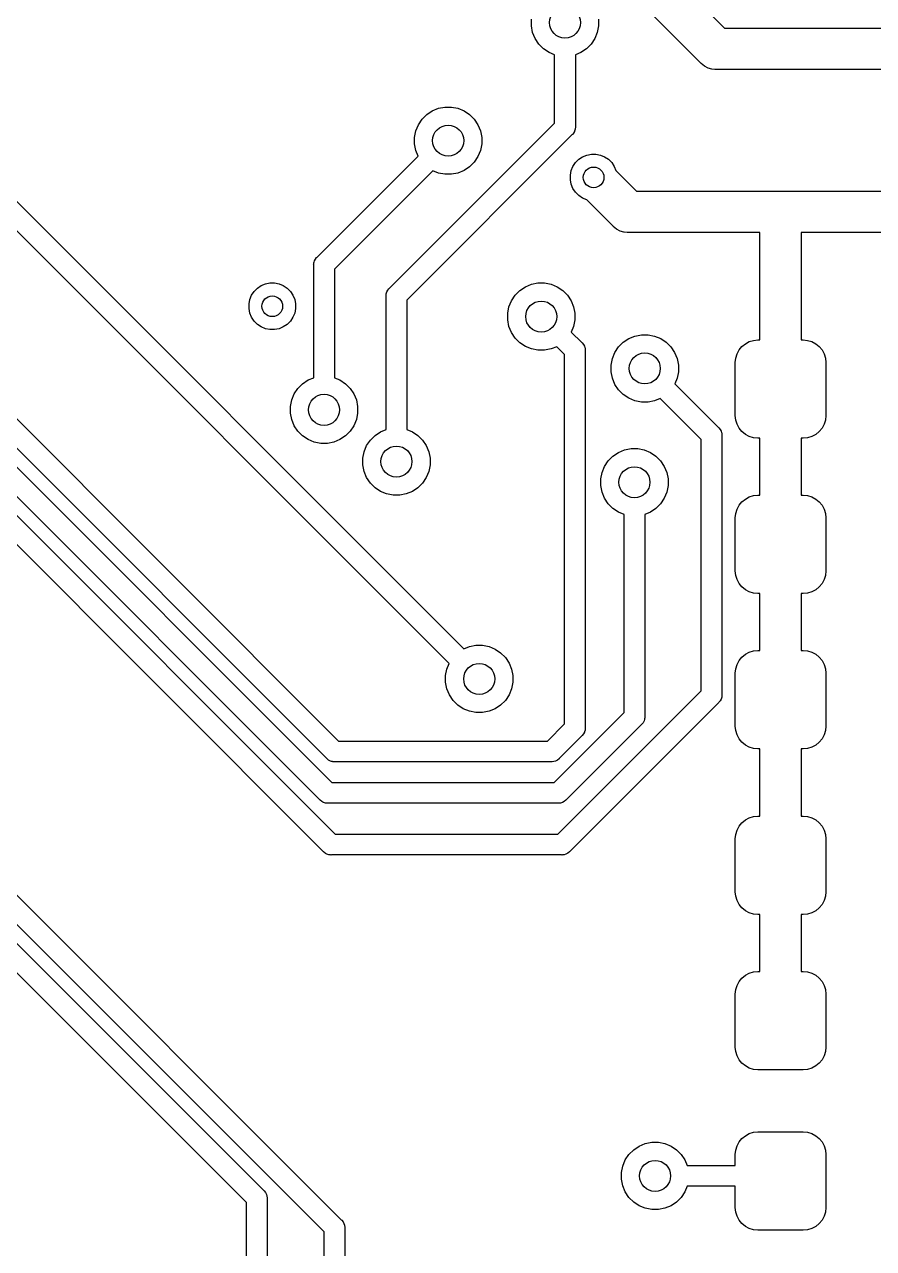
# Model space of a CAD drawing. Extents: x 1 to 84, y 1 to 137.
# Drawn here: x 15.1 to 23.31, y 25.7 to 37.52 of the extents above; entities that cross this region are included whole.
import ezdxf

# ---------------------------------------------------------------- set-up
doc = ezdxf.new("R2010")
doc.units = 0
doc.layers.add('BLACK', color=7, linetype='CONTINUOUS')

msp = doc.modelspace()

# ---------------------------------------------------------------- linework, layer by layer
at = {"layer": 'BLACK', "linetype": 'CONTINUOUS'}
for p, q in [((7.16999, 41.5715), (18.1415, 30.6)), ((6.83998, 41.4349), (18.0748, 30.2)), ((18.0259, 30.4328), (7.00275, 41.456)), ((6.5, 41.3081), (18.1081, 29.7)), ((17.9592, 30.0328), (6.67274, 41.3193)), ((17.9925, 29.5328), (6.33276, 41.1925)), ((4.9, 38.7747), (17.4172, 26.2575)), ((5.40001, 38.7414), (18.1672, 25.9742)), ((17.25, 26.1419), (4.73276, 38.6591)), ((18, 25.8586), (5.23278, 38.6258)), ((20.8659, 38.4925), (21.8711, 37.4872)), ((21.6399, 37.1528), (20.583, 38.2096)), ((20.004, 37.508), (20.004, 37.572)), ((20.0165, 37.4452), (20.004, 37.508)), ((20.654, 37.508), (20.6415, 37.4452)), ((20.654, 37.572), (20.654, 37.508)), ((21.8711, 37.4872), (24.1534, 37.4872)), ((20.041, 37.3861), (20.0165, 37.4452)), ((20.0766, 37.3328), (20.041, 37.3861)), ((20.617, 37.3861), (20.5814, 37.3328)), ((20.6415, 37.4452), (20.617, 37.3861)), ((20.1218, 37.2876), (20.0766, 37.3328)), ((20.1751, 37.252), (20.1218, 37.2876)), ((20.229, 37.2296), (20.1751, 37.252)), ((20.4829, 37.252), (20.429, 37.2296)), ((20.5362, 37.2876), (20.4829, 37.252)), ((20.5814, 37.3328), (20.5362, 37.2876)), ((13.6742, 37.1672), (19.3513, 31.4902)), ((20.229, 37.0755), (20.229, 37.2296)), ((20.429, 37.2296), (20.429, 36.5339)), ((21.6462, 37.1451), (21.6399, 37.1528)), ((21.6766, 37.1201), (21.6462, 37.1451)), ((20.229, 36.5704), (20.229, 37.0755)), ((20.229, 37.0755), (20.229, 37.0755)), ((21.7113, 37.1016), (21.6766, 37.1201)), ((21.7491, 37.0901), (21.7113, 37.1016)), ((21.7784, 37.0872), (21.7491, 37.0901)), ((21.7883, 37.0863), (21.7784, 37.0872)), ((21.7784, 37.0872), (21.7784, 37.0872)), ((21.7981, 37.0872), (21.7883, 37.0863)), ((24.0804, 37.0872), (21.7981, 37.0872)), ((19.2098, 31.3487), (13.5586, 37)), ((18.9928, 36.6524), (19.0461, 36.688)), ((19.0461, 36.688), (19.1052, 36.7125)), ((19.1052, 36.7125), (19.168, 36.725)), ((19.168, 36.725), (19.232, 36.725)), ((19.232, 36.725), (19.2948, 36.7125)), ((19.2948, 36.7125), (19.3539, 36.688)), ((19.3539, 36.688), (19.4072, 36.6524)), ((18.6328, 34.9742), (20.229, 36.5704)), ((18.8875, 36.4948), (18.912, 36.5539)), ((18.912, 36.5539), (18.9476, 36.6072)), ((18.9476, 36.6072), (18.9928, 36.6524)), ((19.4072, 36.6524), (19.4524, 36.6072)), ((19.4524, 36.6072), (19.488, 36.5539)), ((19.488, 36.5539), (19.5125, 36.4948)), ((20.3962, 36.4548), (18.8, 34.8586)), ((18.875, 36.432), (18.8875, 36.4948)), ((18.875, 36.368), (18.875, 36.432)), ((19.5125, 36.4948), (19.525, 36.432)), ((19.525, 36.432), (19.525, 36.368)), ((20.4001, 36.4579), (20.3962, 36.4548)), ((20.4125, 36.4732), (20.4001, 36.4579)), ((20.4207, 36.4885), (20.4125, 36.4732)), ((20.4218, 36.4905), (20.4207, 36.4885)), ((20.4276, 36.5094), (20.4218, 36.4905)), ((20.4283, 36.5172), (20.4276, 36.5094)), ((20.429, 36.5241), (20.4283, 36.5172)), ((20.429, 36.5339), (20.4295, 36.529)), ((20.4295, 36.529), (20.429, 36.5241)), ((20.429, 36.5241), (20.429, 36.5241)), ((18.8875, 36.3052), (18.875, 36.368)), ((18.9098, 36.2513), (18.8875, 36.3052)), ((19.5125, 36.3052), (19.488, 36.2461)), ((19.525, 36.368), (19.5125, 36.3052)), ((17.9328, 35.2742), (18.9098, 36.2513)), ((19.4524, 36.1928), (19.4072, 36.1476)), ((19.488, 36.2461), (19.4524, 36.1928)), ((20.4064, 36.1516), (20.4311, 36.1884)), ((20.4311, 36.1884), (20.4624, 36.2198)), ((20.4624, 36.2198), (20.4993, 36.2444)), ((20.4993, 36.2444), (20.5402, 36.2613)), ((20.5402, 36.2613), (20.5837, 36.27)), ((20.5837, 36.27), (20.628, 36.27)), ((20.628, 36.27), (20.6715, 36.2613)), ((20.6715, 36.2613), (20.7124, 36.2444)), ((20.7124, 36.2444), (20.7493, 36.2198)), ((20.7493, 36.2198), (20.7806, 36.1884)), ((20.7806, 36.1884), (20.8052, 36.1516)), ((19.0513, 36.1098), (18.1, 35.1586)), ((19.1052, 36.0875), (19.0513, 36.1098)), ((19.168, 36.075), (19.1052, 36.0875)), ((19.232, 36.075), (19.168, 36.075)), ((19.2948, 36.0875), (19.232, 36.075)), ((19.3539, 36.112), (19.2948, 36.0875)), ((19.4072, 36.1476), (19.3539, 36.112)), ((20.3808, 36.0672), (20.3895, 36.1106)), ((20.3808, 36.0228), (20.3808, 36.0672)), ((20.3895, 36.1106), (20.4064, 36.1516)), ((20.8052, 36.1516), (20.8216, 36.1121)), ((20.8216, 36.1121), (20.9792, 35.9545)), ((20.3895, 35.9794), (20.3808, 36.0228)), ((20.4064, 35.9384), (20.3895, 35.9794)), ((20.9792, 35.9545), (20.9792, 35.9545)), ((20.9792, 35.9545), (21.0212, 35.9125)), ((20.4311, 35.9016), (20.4064, 35.9384)), ((20.4624, 35.8702), (20.4311, 35.9016)), ((20.4993, 35.8456), (20.4624, 35.8702)), ((20.5387, 35.8292), (20.4993, 35.8456)), ((20.6964, 35.6716), (20.5387, 35.8292)), ((21.0212, 35.9125), (22.4902, 35.9125)), ((22.4902, 35.9125), (22.5, 35.9135)), ((22.5, 35.9135), (22.5098, 35.9125)), ((22.5098, 35.9125), (23.676, 35.9125)), ((20.79, 35.578), (20.6964, 35.6716)), ((20.6964, 35.6716), (20.6964, 35.6716)), ((20.7962, 35.5704), (20.79, 35.578)), ((20.8267, 35.5454), (20.7962, 35.5704)), ((20.8614, 35.5268), (20.8267, 35.5454)), ((20.8991, 35.5154), (20.8614, 35.5268)), ((20.9025, 35.5151), (20.8991, 35.5154)), ((20.9285, 35.5125), (20.9025, 35.5151)), ((20.9383, 35.5115), (20.9285, 35.5125)), ((20.9285, 35.5125), (20.9285, 35.5125)), ((20.9481, 35.5125), (20.9383, 35.5115)), ((22.2125, 35.5125), (20.9481, 35.5125)), ((22.2125, 34.475), (22.2125, 35.5125)), ((23.676, 35.5125), (22.6125, 35.5125)), ((22.6125, 35.5125), (22.6125, 34.475)), ((17.9036, 35.2266), (17.9072, 35.2385)), ((17.9072, 35.2385), (17.9165, 35.2558)), ((17.9165, 35.2558), (17.9289, 35.2711)), ((17.9289, 35.2711), (17.9328, 35.2742)), ((17.8995, 35.2), (17.9, 35.2049)), ((17.9, 35.1951), (17.8995, 35.2)), ((17.9, 35.2049), (17.9014, 35.2196)), ((17.9, 35.2049), (17.9, 35.2049)), ((17.9, 34.1104), (17.9, 35.1951)), ((17.9014, 35.2196), (17.902, 35.2215)), ((17.902, 35.2215), (17.9036, 35.2266)), ((18.1, 35.1586), (18.1, 34.1104)), ((17.3566, 34.9748), (17.3934, 34.9994)), ((17.3934, 34.9994), (17.4344, 35.0164)), ((17.4344, 35.0164), (17.4778, 35.025)), ((17.4778, 35.025), (17.5222, 35.025)), ((17.5222, 35.025), (17.5656, 35.0164)), ((17.5656, 35.0164), (17.6066, 34.9994)), ((17.6066, 34.9994), (17.6434, 34.9748)), ((19.9461, 34.988), (20.0052, 35.0125)), ((20.0052, 35.0125), (20.068, 35.025)), ((20.068, 35.025), (20.132, 35.025)), ((20.132, 35.025), (20.1948, 35.0125)), ((20.1948, 35.0125), (20.2539, 34.988)), ((17.2836, 34.8656), (17.3006, 34.9066)), ((17.3006, 34.9066), (17.3252, 34.9434)), ((17.3252, 34.9434), (17.3566, 34.9748)), ((17.6434, 34.9748), (17.6748, 34.9434)), ((17.6748, 34.9434), (17.6994, 34.9066)), ((17.6994, 34.9066), (17.7164, 34.8656)), ((18.5995, 34.9), (18.6014, 34.9196)), ((18.6, 34.8951), (18.5995, 34.9)), ((18.6, 33.6104), (18.6, 34.8951)), ((18.6014, 34.9196), (18.6072, 34.9385)), ((18.6072, 34.9385), (18.6165, 34.9558)), ((18.6165, 34.9558), (18.6258, 34.9672)), ((18.6258, 34.9672), (18.6289, 34.9711)), ((18.6289, 34.9711), (18.6328, 34.9742)), ((19.812, 34.8539), (19.8476, 34.9072)), ((19.8476, 34.9072), (19.8928, 34.9524)), ((19.8928, 34.9524), (19.9461, 34.988)), ((20.2539, 34.988), (20.3072, 34.9524)), ((20.3072, 34.9524), (20.3524, 34.9072)), ((20.3524, 34.9072), (20.388, 34.8539)), ((17.275, 34.8222), (17.2836, 34.8656)), ((17.275, 34.7778), (17.275, 34.8222)), ((17.2836, 34.7344), (17.275, 34.7778)), ((17.7164, 34.8656), (17.725, 34.8222)), ((17.725, 34.7778), (17.7164, 34.7344)), ((17.725, 34.8222), (17.725, 34.7778)), ((18.8, 34.8586), (18.8, 33.6104)), ((19.775, 34.732), (19.7875, 34.7948)), ((19.7875, 34.7948), (19.812, 34.8539)), ((20.388, 34.8539), (20.4125, 34.7948)), ((20.4125, 34.7948), (20.425, 34.732)), ((17.3006, 34.6934), (17.2836, 34.7344)), ((17.3252, 34.6566), (17.3006, 34.6934)), ((17.3566, 34.6252), (17.3252, 34.6566)), ((17.6748, 34.6566), (17.6434, 34.6252)), ((17.6994, 34.6934), (17.6748, 34.6566)), ((17.7164, 34.7344), (17.6994, 34.6934)), ((19.775, 34.668), (19.775, 34.732)), ((19.7875, 34.6052), (19.775, 34.668)), ((20.425, 34.668), (20.4125, 34.6052)), ((20.425, 34.732), (20.425, 34.668)), ((17.3934, 34.6006), (17.3566, 34.6252)), ((17.4344, 34.5836), (17.3934, 34.6006)), ((17.4778, 34.575), (17.4344, 34.5836)), ((17.5222, 34.575), (17.4778, 34.575)), ((17.5656, 34.5836), (17.5222, 34.575)), ((17.6066, 34.6006), (17.5656, 34.5836)), ((17.6434, 34.6252), (17.6066, 34.6006)), ((19.812, 34.5461), (19.7875, 34.6052)), ((19.8476, 34.4928), (19.812, 34.5461)), ((20.4125, 34.6052), (20.3902, 34.5513)), ((20.3902, 34.5513), (20.4922, 34.4492)), ((19.8928, 34.4476), (19.8476, 34.4928)), ((19.9461, 34.412), (19.8928, 34.4476)), ((20.0052, 34.3875), (19.9461, 34.412)), ((20.2487, 34.4098), (20.1948, 34.3875)), ((20.325, 34.3336), (20.2487, 34.4098)), ((20.4922, 34.4492), (20.4961, 34.4461)), ((20.4961, 34.4461), (20.5085, 34.4308)), ((20.5085, 34.4308), (20.5178, 34.4135)), ((20.5178, 34.4135), (20.5216, 34.4009)), ((20.812, 34.3539), (20.8476, 34.4072)), ((20.8476, 34.4072), (20.8928, 34.4524)), ((20.8928, 34.4524), (20.9461, 34.488)), ((20.9461, 34.488), (21.0052, 34.5125)), ((21.0052, 34.5125), (21.068, 34.525)), ((21.068, 34.525), (21.132, 34.525)), ((21.132, 34.525), (21.1948, 34.5125)), ((21.1948, 34.5125), (21.2539, 34.488)), ((21.2539, 34.488), (21.3072, 34.4524)), ((21.3072, 34.4524), (21.3524, 34.4072)), ((21.3524, 34.4072), (21.388, 34.3539)), ((22.0119, 34.3778), (22.0391, 34.4109)), ((22.0391, 34.4109), (22.0722, 34.4381)), ((22.0722, 34.4381), (22.11, 34.4583)), ((22.11, 34.4583), (22.1511, 34.4708)), ((22.1511, 34.4708), (22.1937, 34.475)), ((22.1937, 34.475), (22.2125, 34.475)), ((22.6125, 34.475), (22.6312, 34.475)), ((22.6312, 34.475), (22.6739, 34.4708)), ((22.6739, 34.4708), (22.715, 34.4583)), ((22.715, 34.4583), (22.7528, 34.4381)), ((22.7528, 34.4381), (22.7859, 34.4109)), ((22.7859, 34.4109), (22.8131, 34.3778)), ((20.068, 34.375), (20.0052, 34.3875)), ((20.132, 34.375), (20.068, 34.375)), ((20.1948, 34.3875), (20.132, 34.375)), ((20.325, 30.7664), (20.325, 34.3336)), ((20.5216, 34.4009), (20.5232, 34.3957)), ((20.5232, 34.3957), (20.5236, 34.3946)), ((20.5236, 34.3946), (20.525, 34.3799)), ((20.525, 34.3799), (20.525, 34.3799)), ((20.525, 34.3799), (20.5255, 34.375)), ((20.5255, 34.375), (20.525, 34.3701)), ((20.525, 34.3701), (20.525, 30.7299)), ((20.775, 34.232), (20.7875, 34.2948)), ((20.7875, 34.2948), (20.812, 34.3539)), ((21.388, 34.3539), (21.4125, 34.2948)), ((21.4125, 34.2948), (21.425, 34.232)), ((21.975, 34.2563), (21.9792, 34.2989)), ((21.9792, 34.2989), (21.9917, 34.34)), ((21.9917, 34.34), (22.0119, 34.3778)), ((22.8131, 34.3778), (22.8333, 34.34)), ((22.8333, 34.34), (22.8458, 34.2989)), ((22.8458, 34.2989), (22.85, 34.2563)), ((20.775, 34.168), (20.775, 34.232)), ((21.425, 34.232), (21.425, 34.168)), ((21.975, 33.7437), (21.975, 34.2563)), ((22.85, 34.2563), (22.85, 33.7437)), ((17.7476, 34.0072), (17.7928, 34.0524)), ((17.7928, 34.0524), (17.8461, 34.088)), ((17.8461, 34.088), (17.9, 34.1104)), ((18.1, 34.1104), (18.1539, 34.088)), ((18.1539, 34.088), (18.2072, 34.0524)), ((18.2072, 34.0524), (18.2524, 34.0072)), ((20.7875, 34.1052), (20.775, 34.168)), ((20.812, 34.0461), (20.7875, 34.1052)), ((21.4125, 34.1052), (21.3902, 34.0513)), ((21.425, 34.168), (21.4125, 34.1052)), ((17.6875, 33.8948), (17.712, 33.9539)), ((17.712, 33.9539), (17.7476, 34.0072)), ((18.2524, 34.0072), (18.288, 33.9539)), ((18.288, 33.9539), (18.3125, 33.8948)), ((20.8476, 33.9928), (20.812, 34.0461)), ((20.8928, 33.9476), (20.8476, 33.9928)), ((20.9461, 33.912), (20.8928, 33.9476)), ((21.3902, 34.0513), (21.8122, 33.6292)), ((17.675, 33.832), (17.6875, 33.8948)), ((17.675, 33.768), (17.675, 33.832)), ((18.3125, 33.8948), (18.325, 33.832)), ((18.325, 33.832), (18.325, 33.768)), ((21.0052, 33.8875), (20.9461, 33.912)), ((21.068, 33.875), (21.0052, 33.8875)), ((21.132, 33.875), (21.068, 33.875)), ((21.1948, 33.8875), (21.132, 33.875)), ((21.2487, 33.9098), (21.1948, 33.8875)), ((21.645, 33.5136), (21.2487, 33.9098)), ((17.6875, 33.7052), (17.675, 33.768)), ((17.712, 33.6461), (17.6875, 33.7052)), ((18.3125, 33.7052), (18.288, 33.6461)), ((18.325, 33.768), (18.3125, 33.7052)), ((21.9792, 33.7011), (21.975, 33.7437)), ((21.9917, 33.66), (21.9792, 33.7011)), ((22.8458, 33.7011), (22.8333, 33.66)), ((22.85, 33.7437), (22.8458, 33.7011)), ((17.7476, 33.5928), (17.712, 33.6461)), ((17.7928, 33.5476), (17.7476, 33.5928)), ((18.2524, 33.5928), (18.2072, 33.5476)), ((18.288, 33.6461), (18.2524, 33.5928)), ((18.4928, 33.5524), (18.5461, 33.588)), ((18.5461, 33.588), (18.6, 33.6104)), ((18.8, 33.6104), (18.8539, 33.588)), ((18.8539, 33.588), (18.9072, 33.5524)), ((21.8122, 33.6292), (21.816, 33.6261)), ((21.816, 33.6261), (21.8285, 33.6108)), ((21.8285, 33.6108), (21.8374, 33.5943)), ((21.8374, 33.5943), (21.8378, 33.5935)), ((21.8378, 33.5935), (21.8418, 33.5804)), ((21.8418, 33.5804), (21.8435, 33.5746)), ((22.0119, 33.6222), (21.9917, 33.66)), ((22.0391, 33.5891), (22.0119, 33.6222)), ((22.0722, 33.5619), (22.0391, 33.5891)), ((22.7859, 33.5891), (22.7528, 33.5619)), ((22.8131, 33.6222), (22.7859, 33.5891)), ((22.8333, 33.66), (22.8131, 33.6222)), ((17.8461, 33.512), (17.7928, 33.5476)), ((17.9052, 33.4875), (17.8461, 33.512)), ((17.968, 33.475), (17.9052, 33.4875)), ((18.032, 33.475), (17.968, 33.475)), ((18.0948, 33.4875), (18.032, 33.475)), ((18.1539, 33.512), (18.0948, 33.4875)), ((18.2072, 33.5476), (18.1539, 33.512)), ((18.412, 33.4539), (18.4476, 33.5072)), ((18.4476, 33.5072), (18.4928, 33.5524)), ((18.9072, 33.5524), (18.9524, 33.5072)), ((18.9524, 33.5072), (18.988, 33.4539)), ((21.645, 31.0864), (21.645, 33.5136)), ((21.8435, 33.5746), (21.845, 33.5599)), ((21.845, 33.5599), (21.845, 33.5599)), ((21.845, 33.5599), (21.8455, 33.555)), ((21.8455, 33.555), (21.845, 33.5501)), ((21.845, 33.5501), (21.845, 31.0499)), ((22.11, 33.5417), (22.0722, 33.5619)), ((22.1511, 33.5292), (22.11, 33.5417)), ((22.1937, 33.525), (22.1511, 33.5292)), ((22.2125, 33.525), (22.1937, 33.525)), ((22.2125, 32.975), (22.2125, 33.525)), ((22.6312, 33.525), (22.6125, 33.525)), ((22.6125, 33.525), (22.6125, 32.975)), ((22.6739, 33.5292), (22.6312, 33.525)), ((22.715, 33.5417), (22.6739, 33.5292)), ((22.7528, 33.5619), (22.715, 33.5417)), ((18.375, 33.332), (18.3875, 33.3948)), ((18.3875, 33.3948), (18.412, 33.4539)), ((18.988, 33.4539), (19.0125, 33.3948)), ((19.0125, 33.3948), (19.025, 33.332)), ((20.7476, 33.3072), (20.7928, 33.3524)), ((20.7928, 33.3524), (20.8461, 33.388)), ((20.8461, 33.388), (20.9052, 33.4125)), ((20.9052, 33.4125), (20.968, 33.425)), ((20.968, 33.425), (21.032, 33.425)), ((21.032, 33.425), (21.0948, 33.4125)), ((21.0948, 33.4125), (21.1539, 33.388)), ((21.1539, 33.388), (21.2072, 33.3524)), ((21.2072, 33.3524), (21.2524, 33.3072)), ((18.375, 33.268), (18.375, 33.332)), ((18.3875, 33.2052), (18.375, 33.268)), ((19.025, 33.268), (19.0125, 33.2052)), ((19.025, 33.332), (19.025, 33.268)), ((20.6875, 33.1948), (20.712, 33.2539)), ((20.712, 33.2539), (20.7476, 33.3072)), ((21.2524, 33.3072), (21.288, 33.2539)), ((21.288, 33.2539), (21.3125, 33.1948)), ((18.412, 33.1461), (18.3875, 33.2052)), ((18.4476, 33.0928), (18.412, 33.1461)), ((18.988, 33.1461), (18.9524, 33.0928)), ((19.0125, 33.2052), (18.988, 33.1461)), ((20.675, 33.132), (20.6875, 33.1948)), ((20.675, 33.068), (20.675, 33.132)), ((21.3125, 33.1948), (21.325, 33.132)), ((21.325, 33.132), (21.325, 33.068)), ((18.4928, 33.0476), (18.4476, 33.0928)), ((18.5461, 33.012), (18.4928, 33.0476)), ((18.6052, 32.9875), (18.5461, 33.012)), ((18.8539, 33.012), (18.7948, 32.9875)), ((18.9072, 33.0476), (18.8539, 33.012)), ((18.9524, 33.0928), (18.9072, 33.0476)), ((20.6875, 33.0052), (20.675, 33.068)), ((20.712, 32.9461), (20.6875, 33.0052)), ((21.3125, 33.0052), (21.288, 32.9461)), ((21.325, 33.068), (21.3125, 33.0052)), ((18.668, 32.975), (18.6052, 32.9875)), ((18.732, 32.975), (18.668, 32.975)), ((18.7948, 32.9875), (18.732, 32.975)), ((20.7476, 32.8928), (20.712, 32.9461)), ((20.7928, 32.8476), (20.7476, 32.8928)), ((21.2524, 32.8928), (21.2072, 32.8476)), ((21.288, 32.9461), (21.2524, 32.8928)), ((21.9917, 32.84), (22.0119, 32.8778)), ((22.0119, 32.8778), (22.0391, 32.9109)), ((22.0391, 32.9109), (22.0722, 32.9381)), ((22.0722, 32.9381), (22.11, 32.9583)), ((22.11, 32.9583), (22.1511, 32.9708)), ((22.1511, 32.9708), (22.1937, 32.975)), ((22.1937, 32.975), (22.2125, 32.975)), ((22.6125, 32.975), (22.6312, 32.975)), ((22.6312, 32.975), (22.6739, 32.9708)), ((22.6739, 32.9708), (22.715, 32.9583)), ((22.715, 32.9583), (22.7528, 32.9381)), ((22.7528, 32.9381), (22.7859, 32.9109)), ((22.7859, 32.9109), (22.8131, 32.8778)), ((22.8131, 32.8778), (22.8333, 32.84)), ((20.8461, 32.812), (20.7928, 32.8476)), ((20.9, 32.7896), (20.8461, 32.812)), ((20.9, 30.8747), (20.9, 32.7896)), ((21.1539, 32.812), (21.1, 32.7896)), ((21.1, 32.7896), (21.1, 30.8382)), ((21.2072, 32.8476), (21.1539, 32.812)), ((21.975, 32.7563), (21.9792, 32.7989)), ((21.975, 32.2437), (21.975, 32.7563)), ((21.9792, 32.7989), (21.9917, 32.84)), ((22.8333, 32.84), (22.8458, 32.7989)), ((22.8458, 32.7989), (22.85, 32.7563)), ((22.85, 32.7563), (22.85, 32.2437)), ((21.9792, 32.2011), (21.975, 32.2437)), ((21.9917, 32.16), (21.9792, 32.2011)), ((22.8458, 32.2011), (22.8333, 32.16)), ((22.85, 32.2437), (22.8458, 32.2011)), ((22.0119, 32.1222), (21.9917, 32.16)), ((22.0391, 32.0891), (22.0119, 32.1222)), ((22.0722, 32.0619), (22.0391, 32.0891)), ((22.11, 32.0417), (22.0722, 32.0619)), ((22.7528, 32.0619), (22.715, 32.0417)), ((22.7859, 32.0891), (22.7528, 32.0619)), ((22.8131, 32.1222), (22.7859, 32.0891)), ((22.8333, 32.16), (22.8131, 32.1222)), ((22.1511, 32.0292), (22.11, 32.0417)), ((22.1937, 32.025), (22.1511, 32.0292)), ((22.2125, 32.025), (22.1937, 32.025)), ((22.2125, 31.475), (22.2125, 32.025)), ((22.6312, 32.025), (22.6125, 32.025)), ((22.6125, 32.025), (22.6125, 31.475)), ((22.6739, 32.0292), (22.6312, 32.025)), ((22.715, 32.0417), (22.6739, 32.0292)), ((19.3513, 31.4902), (19.4052, 31.5125)), ((19.4052, 31.5125), (19.468, 31.525)), ((19.468, 31.525), (19.532, 31.525)), ((19.532, 31.525), (19.5948, 31.5125)), ((19.5948, 31.5125), (19.6539, 31.488)), ((19.6539, 31.488), (19.7072, 31.4524)), ((19.7072, 31.4524), (19.7524, 31.4072)), ((22.0722, 31.4381), (22.11, 31.4583)), ((22.11, 31.4583), (22.1511, 31.4708)), ((22.1511, 31.4708), (22.1937, 31.475)), ((22.1937, 31.475), (22.2125, 31.475)), ((22.6125, 31.475), (22.6312, 31.475)), ((22.6312, 31.475), (22.6739, 31.4708)), ((22.6739, 31.4708), (22.715, 31.4583)), ((22.715, 31.4583), (22.7528, 31.4381)), ((19.1875, 31.2948), (19.2098, 31.3487)), ((19.7524, 31.4072), (19.788, 31.3539)), ((19.788, 31.3539), (19.8125, 31.2948)), ((21.9792, 31.2989), (21.9917, 31.34)), ((21.9917, 31.34), (22.0119, 31.3778)), ((22.0119, 31.3778), (22.0391, 31.4109)), ((22.0391, 31.4109), (22.0722, 31.4381)), ((22.7528, 31.4381), (22.7859, 31.4109)), ((22.7859, 31.4109), (22.8131, 31.3778)), ((22.8131, 31.3778), (22.8333, 31.34)), ((22.8333, 31.34), (22.8458, 31.2989)), ((19.175, 31.232), (19.1875, 31.2948)), ((19.175, 31.168), (19.175, 31.232)), ((19.8125, 31.2948), (19.825, 31.232)), ((19.825, 31.232), (19.825, 31.168)), ((21.975, 31.2562), (21.9792, 31.2989)), ((21.975, 30.7437), (21.975, 31.2562)), ((22.8458, 31.2989), (22.85, 31.2562)), ((22.85, 31.2562), (22.85, 30.7437)), ((19.1875, 31.1052), (19.175, 31.168)), ((19.212, 31.0461), (19.1875, 31.1052)), ((19.8125, 31.1052), (19.788, 31.0461)), ((19.825, 31.168), (19.8125, 31.1052)), ((19.2476, 30.9928), (19.212, 31.0461)), ((19.2928, 30.9476), (19.2476, 30.9928)), ((19.7524, 30.9928), (19.7072, 30.9476)), ((19.788, 31.0461), (19.7524, 30.9928)), ((20.2586, 29.7), (21.645, 31.0864)), ((21.8227, 30.9821), (21.8192, 30.9777)), ((21.8285, 30.9892), (21.8227, 30.9821)), ((21.8378, 31.0065), (21.8285, 30.9892)), ((21.8435, 31.0254), (21.8378, 31.0065)), ((21.845, 31.0401), (21.8435, 31.0254)), ((21.845, 31.0499), (21.8455, 31.045)), ((21.8455, 31.045), (21.845, 31.0401)), ((21.845, 31.0401), (21.845, 31.0401)), ((19.3461, 30.912), (19.2928, 30.9476)), ((19.4052, 30.8875), (19.3461, 30.912)), ((19.468, 30.875), (19.4052, 30.8875)), ((19.532, 30.875), (19.468, 30.875)), ((19.5948, 30.8875), (19.532, 30.875)), ((19.6539, 30.912), (19.5948, 30.8875)), ((19.7072, 30.9476), (19.6539, 30.912)), ((20.2253, 30.2), (20.9, 30.8747)), ((21.8122, 30.9708), (20.3742, 29.5328)), ((21.816, 30.9739), (21.8122, 30.9708)), ((21.8192, 30.9777), (21.816, 30.9739)), ((21.8192, 30.9777), (21.8192, 30.9777)), ((20.1586, 30.6), (20.325, 30.7664)), ((21.0672, 30.7591), (20.3409, 30.0328)), ((21.0711, 30.7622), (21.0672, 30.7591)), ((21.0835, 30.7775), (21.0711, 30.7622)), ((21.0928, 30.7948), (21.0835, 30.7775)), ((21.0971, 30.809), (21.0928, 30.7948)), ((21.0986, 30.8137), (21.0971, 30.809)), ((21.0995, 30.8236), (21.0986, 30.8137)), ((21.1, 30.8284), (21.0995, 30.8236)), ((21.1, 30.8382), (21.1005, 30.8333)), ((21.1005, 30.8333), (21.1, 30.8284)), ((21.1, 30.8284), (21.1, 30.8284)), ((21.9792, 30.7011), (21.975, 30.7437)), ((22.85, 30.7437), (22.8458, 30.7011)), ((20.4922, 30.6508), (20.2742, 30.4328)), ((20.4961, 30.6539), (20.4922, 30.6508)), ((20.5085, 30.6692), (20.4961, 30.6539)), ((20.5178, 30.6865), (20.5085, 30.6692)), ((20.5191, 30.6908), (20.5178, 30.6865)), ((20.5236, 30.7054), (20.5191, 30.6908)), ((20.5243, 30.7133), (20.5236, 30.7054)), ((20.525, 30.7201), (20.5243, 30.7133)), ((20.525, 30.7299), (20.5255, 30.725)), ((20.5255, 30.725), (20.525, 30.7201)), ((20.525, 30.7201), (20.525, 30.7201)), ((21.9917, 30.66), (21.9792, 30.7011)), ((22.0119, 30.6222), (21.9917, 30.66)), ((22.8333, 30.66), (22.8131, 30.6222)), ((22.8458, 30.7011), (22.8333, 30.66)), ((18.1415, 30.6), (20.1586, 30.6)), ((22.0391, 30.5891), (22.0119, 30.6222)), ((22.0722, 30.5619), (22.0391, 30.5891)), ((22.11, 30.5417), (22.0722, 30.5619)), ((22.1511, 30.5292), (22.11, 30.5417)), ((22.1937, 30.525), (22.1511, 30.5292)), ((22.2125, 30.525), (22.1937, 30.525)), ((22.2125, 29.875), (22.2125, 30.525)), ((22.6312, 30.525), (22.6125, 30.525)), ((22.6125, 30.525), (22.6125, 29.875)), ((22.6739, 30.5292), (22.6312, 30.525)), ((22.715, 30.5417), (22.6739, 30.5292)), ((22.7528, 30.5619), (22.715, 30.5417)), ((22.7859, 30.5891), (22.7528, 30.5619)), ((22.8131, 30.6222), (22.7859, 30.5891)), ((18.0291, 30.4289), (18.0259, 30.4328)), ((18.0443, 30.4165), (18.0291, 30.4289)), ((18.0617, 30.4072), (18.0443, 30.4165)), ((18.0723, 30.404), (18.0617, 30.4072)), ((18.0805, 30.4014), (18.0723, 30.404)), ((18.0825, 30.4012), (18.0805, 30.4014)), ((18.0952, 30.4), (18.0825, 30.4012)), ((18.1001, 30.3995), (18.0952, 30.4)), ((18.0952, 30.4), (18.0952, 30.4)), ((18.105, 30.4), (18.1001, 30.3995)), ((20.1951, 30.4), (18.105, 30.4)), ((20.2, 30.3995), (20.1951, 30.4)), ((20.2049, 30.4), (20.2, 30.3995)), ((20.2196, 30.4014), (20.2049, 30.4)), ((20.2049, 30.4), (20.2049, 30.4)), ((20.2385, 30.4072), (20.2196, 30.4014)), ((20.2558, 30.4165), (20.2385, 30.4072)), ((20.2711, 30.4289), (20.2558, 30.4165)), ((20.2742, 30.4328), (20.2711, 30.4289)), ((18.0748, 30.2), (20.2253, 30.2)), ((17.9624, 30.0289), (17.9592, 30.0328)), ((20.3409, 30.0328), (20.3378, 30.0289)), ((17.9776, 30.0165), (17.9624, 30.0289)), ((17.9896, 30.01), (17.9776, 30.0165)), ((17.995, 30.0072), (17.9896, 30.01)), ((18.0138, 30.0014), (17.995, 30.0072)), ((18.0334, 29.9995), (18.0138, 30.0014)), ((18.0383, 30), (18.0334, 29.9995)), ((20.2618, 30), (18.0383, 30)), ((20.2667, 29.9995), (20.2618, 30)), ((20.2716, 30), (20.2667, 29.9995)), ((20.2863, 30.0014), (20.2716, 30)), ((20.2716, 30), (20.2716, 30)), ((20.3052, 30.0072), (20.2863, 30.0014)), ((20.3225, 30.0165), (20.3052, 30.0072)), ((20.3378, 30.0289), (20.3225, 30.0165)), ((22.0119, 29.7778), (22.0391, 29.8109)), ((22.0391, 29.8109), (22.0722, 29.8381)), ((22.0722, 29.8381), (22.11, 29.8583)), ((22.11, 29.8583), (22.1511, 29.8708)), ((22.1511, 29.8708), (22.1937, 29.875)), ((22.1937, 29.875), (22.2125, 29.875)), ((22.6125, 29.875), (22.6312, 29.875)), ((22.6312, 29.875), (22.6739, 29.8708)), ((22.6739, 29.8708), (22.715, 29.8583)), ((22.715, 29.8583), (22.7528, 29.8381)), ((22.7528, 29.8381), (22.7859, 29.8109)), ((22.7859, 29.8109), (22.8131, 29.7778)), ((18.1081, 29.7), (20.2586, 29.7)), ((21.975, 29.6562), (21.9792, 29.6989)), ((21.9792, 29.6989), (21.9917, 29.74)), ((21.9917, 29.74), (22.0119, 29.7778)), ((22.8131, 29.7778), (22.8333, 29.74)), ((22.8333, 29.74), (22.8458, 29.6989)), ((22.8458, 29.6989), (22.85, 29.6562)), ((21.975, 29.1437), (21.975, 29.6562)), ((22.85, 29.6562), (22.85, 29.1437)), ((17.9957, 29.5289), (17.9925, 29.5328)), ((18.0109, 29.5165), (17.9957, 29.5289)), ((18.0155, 29.514), (18.0109, 29.5165)), ((18.0283, 29.5072), (18.0155, 29.514)), ((18.0471, 29.5014), (18.0283, 29.5072)), ((18.0489, 29.5013), (18.0471, 29.5014)), ((18.0618, 29.5), (18.0489, 29.5013)), ((18.0667, 29.4995), (18.0618, 29.5)), ((18.0618, 29.5), (18.0618, 29.5)), ((18.0716, 29.5), (18.0667, 29.4995)), ((20.2951, 29.5), (18.0716, 29.5)), ((20.3, 29.4995), (20.2951, 29.5)), ((20.3049, 29.5), (20.3, 29.4995)), ((20.3196, 29.5014), (20.3049, 29.5)), ((20.3049, 29.5), (20.3049, 29.5)), ((20.3385, 29.5072), (20.3196, 29.5014)), ((20.3558, 29.5165), (20.3385, 29.5072)), ((20.3711, 29.5289), (20.3558, 29.5165)), ((20.3742, 29.5328), (20.3711, 29.5289)), ((21.9792, 29.1011), (21.975, 29.1437)), ((21.9917, 29.06), (21.9792, 29.1011)), ((22.8458, 29.1011), (22.8333, 29.06)), ((22.85, 29.1437), (22.8458, 29.1011)), ((22.0119, 29.0222), (21.9917, 29.06)), ((22.0391, 28.9891), (22.0119, 29.0222)), ((22.0722, 28.9619), (22.0391, 28.9891)), ((22.7859, 28.9891), (22.7528, 28.9619)), ((22.8131, 29.0222), (22.7859, 28.9891)), ((22.8333, 29.06), (22.8131, 29.0222)), ((22.11, 28.9417), (22.0722, 28.9619)), ((22.1511, 28.9292), (22.11, 28.9417)), ((22.1937, 28.925), (22.1511, 28.9292)), ((22.2125, 28.925), (22.1937, 28.925)), ((22.2125, 28.375), (22.2125, 28.925)), ((22.6312, 28.925), (22.6125, 28.925)), ((22.6125, 28.925), (22.6125, 28.375)), ((22.6739, 28.9292), (22.6312, 28.925)), ((22.715, 28.9417), (22.6739, 28.9292)), ((22.7528, 28.9619), (22.715, 28.9417)), ((21.9917, 28.24), (22.0119, 28.2778)), ((22.0119, 28.2778), (22.0391, 28.3109)), ((22.0391, 28.3109), (22.0722, 28.3381)), ((22.0722, 28.3381), (22.11, 28.3583)), ((22.11, 28.3583), (22.1511, 28.3708)), ((22.1511, 28.3708), (22.1937, 28.375)), ((22.1937, 28.375), (22.2125, 28.375)), ((22.6125, 28.375), (22.6312, 28.375)), ((22.6312, 28.375), (22.6739, 28.3708)), ((22.6739, 28.3708), (22.715, 28.3583)), ((22.715, 28.3583), (22.7528, 28.3381)), ((22.7528, 28.3381), (22.7859, 28.3109)), ((22.7859, 28.3109), (22.8131, 28.2778)), ((22.8131, 28.2778), (22.8333, 28.24)), ((21.975, 28.1562), (21.9792, 28.1989)), ((21.975, 27.6437), (21.975, 28.1562)), ((21.9792, 28.1989), (21.9917, 28.24)), ((22.8333, 28.24), (22.8458, 28.1989)), ((22.8458, 28.1989), (22.85, 28.1562)), ((22.85, 28.1562), (22.85, 27.6437)), ((21.9792, 27.6011), (21.975, 27.6437)), ((21.9917, 27.56), (21.9792, 27.6011)), ((22.0119, 27.5222), (21.9917, 27.56)), ((22.8333, 27.56), (22.8131, 27.5222)), ((22.8458, 27.6011), (22.8333, 27.56)), ((22.85, 27.6437), (22.8458, 27.6011)), ((22.0391, 27.4891), (22.0119, 27.5222)), ((22.0722, 27.4619), (22.0391, 27.4891)), ((22.11, 27.4417), (22.0722, 27.4619)), ((22.1511, 27.4292), (22.11, 27.4417)), ((22.715, 27.4417), (22.6739, 27.4292)), ((22.7528, 27.4619), (22.715, 27.4417)), ((22.7859, 27.4891), (22.7528, 27.4619)), ((22.8131, 27.5222), (22.7859, 27.4891)), ((22.1937, 27.425), (22.1511, 27.4292)), ((22.6312, 27.425), (22.1937, 27.425)), ((22.6739, 27.4292), (22.6312, 27.425)), ((21.1052, 26.7125), (21.168, 26.725)), ((21.168, 26.725), (21.232, 26.725)), ((21.232, 26.725), (21.2948, 26.7125)), ((21.9917, 26.69), (22.0119, 26.7278)), ((22.0119, 26.7278), (22.0391, 26.7609)), ((22.0391, 26.7609), (22.0722, 26.7881)), ((22.0722, 26.7881), (22.11, 26.8083)), ((22.11, 26.8083), (22.1511, 26.8208)), ((22.1511, 26.8208), (22.1937, 26.825)), ((22.1937, 26.825), (22.6312, 26.825)), ((22.6312, 26.825), (22.6739, 26.8208)), ((22.6739, 26.8208), (22.715, 26.8083)), ((22.715, 26.8083), (22.7528, 26.7881)), ((22.7528, 26.7881), (22.7859, 26.7609)), ((22.7859, 26.7609), (22.8131, 26.7278)), ((22.8131, 26.7278), (22.8333, 26.69)), ((20.912, 26.5539), (20.9476, 26.6072)), ((20.9476, 26.6072), (20.9928, 26.6524)), ((20.9928, 26.6524), (21.0461, 26.688)), ((21.0461, 26.688), (21.1052, 26.7125)), ((21.2948, 26.7125), (21.3539, 26.688)), ((21.3539, 26.688), (21.4072, 26.6524)), ((21.4072, 26.6524), (21.4524, 26.6072)), ((21.4524, 26.6072), (21.488, 26.5539)), ((21.975, 26.6062), (21.9792, 26.6489)), ((21.975, 26.5), (21.975, 26.6062)), ((21.9792, 26.6489), (21.9917, 26.69)), ((22.8333, 26.69), (22.8458, 26.6489)), ((22.8458, 26.6489), (22.85, 26.6062)), ((22.85, 26.6062), (22.85, 26.0938)), ((20.875, 26.432), (20.8875, 26.4948)), ((20.8875, 26.4948), (20.912, 26.5539)), ((21.488, 26.5539), (21.5104, 26.5)), ((21.5104, 26.5), (21.975, 26.5)), ((20.875, 26.368), (20.875, 26.432)), ((20.8875, 26.3052), (20.875, 26.368)), ((17.4172, 26.2575), (17.4211, 26.2543)), ((17.4211, 26.2543), (17.4335, 26.2391)), ((20.912, 26.2461), (20.8875, 26.3052)), ((21.5104, 26.3), (21.488, 26.2461)), ((21.975, 26.3), (21.5104, 26.3)), ((21.975, 26.0938), (21.975, 26.3)), ((17.25, 22.5521), (17.25, 26.1419)), ((17.4335, 26.2391), (17.4428, 26.2217)), ((17.4428, 26.2217), (17.4486, 26.2029)), ((17.4486, 26.2029), (17.45, 26.1882)), ((17.45, 26.1882), (17.45, 26.1882)), ((17.45, 26.1882), (17.4505, 26.1833)), ((17.4505, 26.1833), (17.45, 26.1784)), ((17.45, 26.1784), (17.45, 22.5521)), ((20.9476, 26.1928), (20.912, 26.2461)), ((20.9928, 26.1476), (20.9476, 26.1928)), ((21.0461, 26.112), (20.9928, 26.1476)), ((21.4072, 26.1476), (21.3539, 26.112)), ((21.4524, 26.1928), (21.4072, 26.1476)), ((21.488, 26.2461), (21.4524, 26.1928)), ((21.1052, 26.0875), (21.0461, 26.112)), ((21.168, 26.075), (21.1052, 26.0875)), ((21.232, 26.075), (21.168, 26.075)), ((21.2948, 26.0875), (21.232, 26.075)), ((21.3539, 26.112), (21.2948, 26.0875)), ((21.9792, 26.0511), (21.975, 26.0938)), ((21.9917, 26.01), (21.9792, 26.0511)), ((22.8458, 26.0511), (22.8333, 26.01)), ((22.85, 26.0938), (22.8458, 26.0511)), ((18.1672, 25.9742), (18.1711, 25.9711)), ((18.1711, 25.9711), (18.1835, 25.9558)), ((18.1835, 25.9558), (18.1916, 25.9408)), ((18.1916, 25.9408), (18.1928, 25.9385)), ((18.1928, 25.9385), (18.1975, 25.9232)), ((18.1975, 25.9232), (18.1986, 25.9196)), ((18.1986, 25.9196), (18.2, 25.9049)), ((18.2, 25.9049), (18.2, 25.9049)), ((18.2, 25.9049), (18.2005, 25.9)), ((18.2005, 25.9), (18.2, 25.8951)), ((18.2, 25.8951), (18.2, 22.5521)), ((22.0119, 25.9722), (21.9917, 26.01)), ((22.0391, 25.9391), (22.0119, 25.9722)), ((22.0722, 25.9119), (22.0391, 25.9391)), ((22.11, 25.8917), (22.0722, 25.9119)), ((22.7528, 25.9119), (22.715, 25.8917)), ((22.7859, 25.9391), (22.7528, 25.9119)), ((22.8131, 25.9722), (22.7859, 25.9391)), ((22.8333, 26.01), (22.8131, 25.9722)), ((18, 22.5521), (18, 25.8586)), ((22.1511, 25.8792), (22.11, 25.8917)), ((22.1937, 25.875), (22.1511, 25.8792)), ((22.6312, 25.875), (22.1937, 25.875)), ((22.6739, 25.8792), (22.6312, 25.875)), ((22.715, 25.8917), (22.6739, 25.8792))]:
    msp.add_line(p, q, dxfattribs=at)
at = {"layer": 'BLACK'}
for centre, radius in [((20.329, 37.54), 0.15), ((19.2, 36.4), 0.15), ((20.6058, 36.045), 0.1), ((17.5, 34.8), 0.1), ((20.1, 34.7), 0.15), ((21.1, 34.2), 0.15), ((18, 33.8), 0.15), ((18.7, 33.3), 0.15), ((21, 33.1), 0.15), ((19.5, 31.2), 0.15), ((21.2, 26.4), 0.15)]:
    msp.add_circle(centre, radius, dxfattribs=at)

doc.saveas('drawing.dxf')
